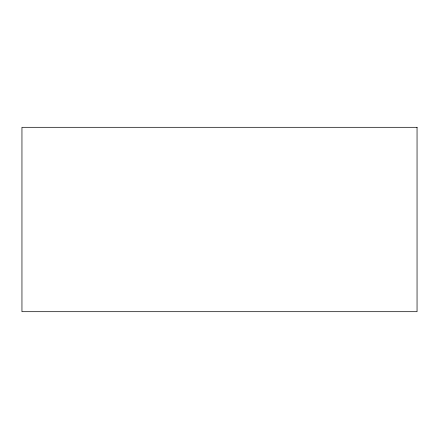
<?xml version="1.0" encoding="UTF-8"?>
<svg xmlns="http://www.w3.org/2000/svg" width="439" height="439" viewBox="0 0 439 439"><rect width="100%" height="100%" fill="white"/><g stroke="black" fill="none" stroke-linecap="round" stroke-linejoin="round"><path stroke-width="0.66" d="M417.05 127.31L21.95 127.31L21.95 311.69L417.05 311.69L417.05 127.31"/></g></svg>
